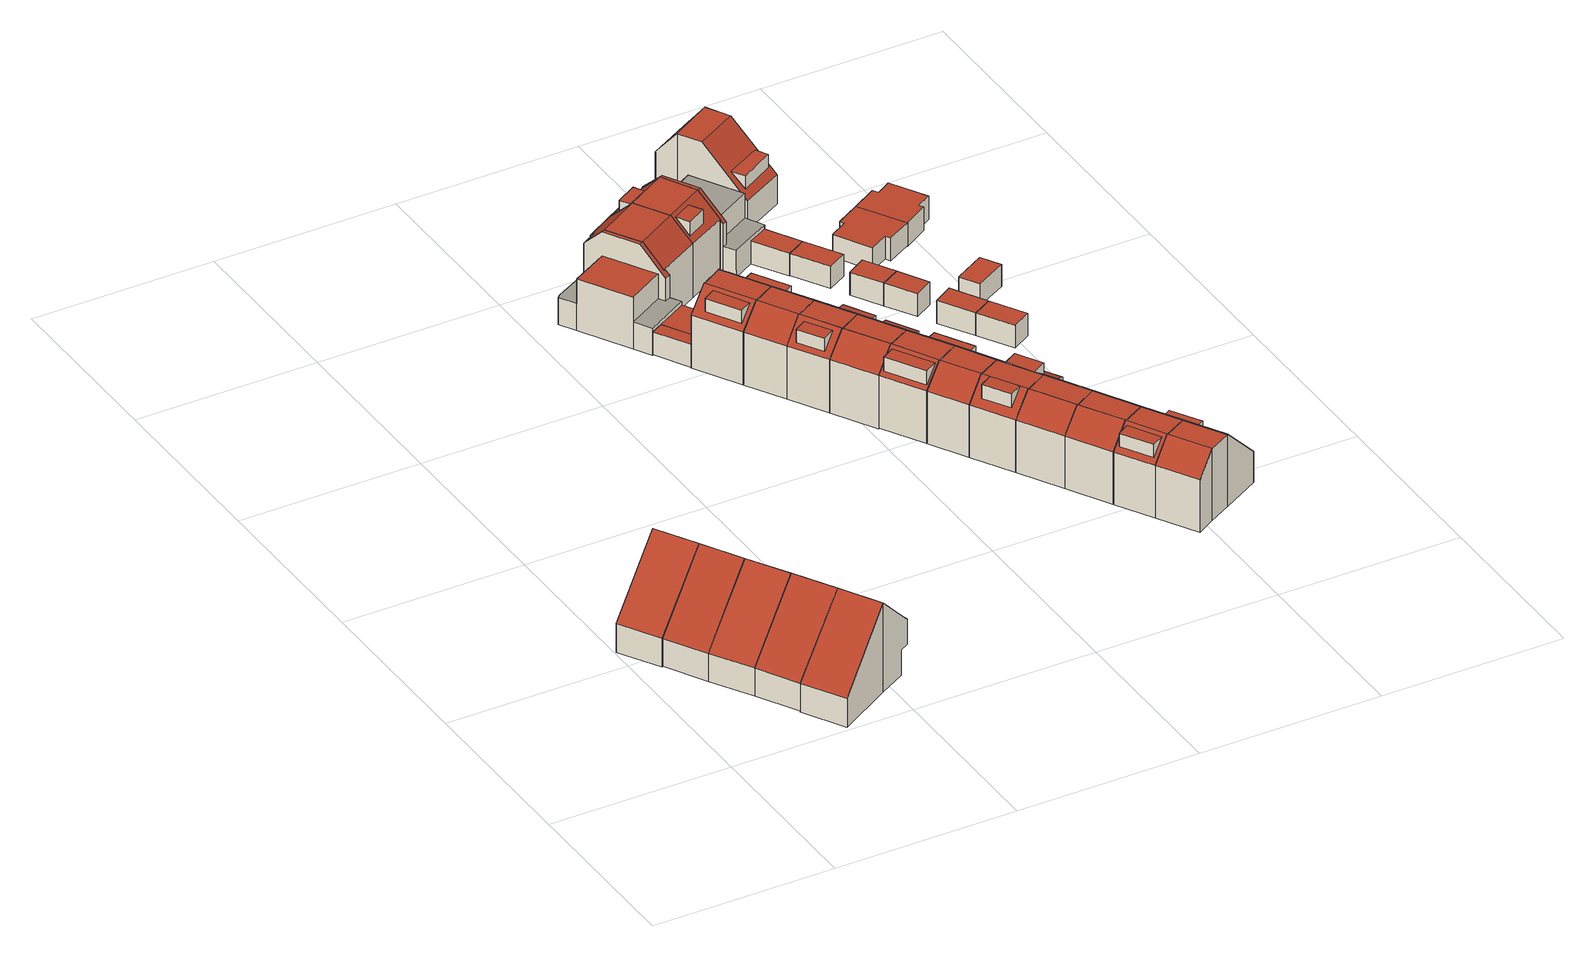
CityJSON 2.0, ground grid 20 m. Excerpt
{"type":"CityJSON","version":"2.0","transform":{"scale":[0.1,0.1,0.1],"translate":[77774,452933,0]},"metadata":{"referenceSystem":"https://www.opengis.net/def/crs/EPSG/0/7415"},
"CityObjects":{
"building1":{"type":"Building","attributes":{"Volume":409.52,"Dakoppervlakte":82.23,"Muuroppervlakte":210.4,"Vloeroppervlakte":54.62,"hoogte_Z_max_in_m_NAP":10.82,"GEB_DOEL":"woonfunctie","dateOfConstruction":"1980-01-01","measuredHeight":10.18},"geometry":[{"type":"Solid","lod":"2","boundaries":[[[[0,1,2,3,4,5,6,7]],[[8,9,10,11]],[[12,13,14,15]],[[16,17,18,15,14,19]],[[9,16,19,14,3,2,10]],[[12,15,18,7,6,5]],[[5,4,13,12]],[[14,13,4,3]],[[10,2,1,11]],[[1,0,8,11]],[[0,7,18,17,16,9,8]]]],"semantics":{"surfaces":[{"type":"GroundSurface"},{"type":"OuterCeilingSurface"},{"type":"RoofSurface"},{"type":"WallSurface"}],"values":[[0,1,2,2,3,3,3,3,3,3,3]]}}]},
"building2":{"type":"Building","attributes":{"Volume":403.46,"Dakoppervlakte":81.23,"Muuroppervlakte":209.22,"Vloeroppervlakte":53.91,"hoogte_Z_max_in_m_NAP":10.82,"GEB_DOEL":"woonfunctie","dateOfConstruction":"1980-01-01","measuredHeight":10.16},"geometry":[{"type":"Solid","lod":"2","boundaries":[[[[20,21,22,23,24,25,26,27]],[[9,28,29,10]],[[30,31,32,16,19,14]],[[13,33,30,14]],[[27,13,14,20]],[[27,26,33,13]],[[31,30,33,26,25,24]],[[23,28,9,16,32,31,24]],[[29,22,21,10]],[[28,23,22,29]],[[14,19,16,9,10,21,20]]]],"semantics":{"surfaces":[{"type":"GroundSurface"},{"type":"OuterCeilingSurface"},{"type":"RoofSurface"},{"type":"WallSurface"}],"values":[[0,1,2,2,3,3,3,3,3,3,3]]}}]},
"building3":{"type":"Building","attributes":{"Volume":407.87,"Dakoppervlakte":82.31,"Muuroppervlakte":209.31,"Vloeroppervlakte":54.69,"hoogte_Z_max_in_m_NAP":10.82,"GEB_DOEL":"woonfunctie","dateOfConstruction":"1980-01-01","measuredHeight":10.15},"geometry":[{"type":"Solid","lod":"2","boundaries":[[[[34,35,26,25,24,36,37,38]],[[39,40,41,42]],[[33,43,44,30]],[[44,45,46,47,31,30]],[[40,46,45,44,34,38,41]],[[33,30,31,24,25,26]],[[26,35,43,33]],[[43,35,34,44]],[[37,36,39,42]],[[41,38,37,42]],[[36,24,31,47,46,40,39]]]],"semantics":{"surfaces":[{"type":"GroundSurface"},{"type":"OuterCeilingSurface"},{"type":"RoofSurface"},{"type":"WallSurface"}],"values":[[0,1,2,2,3,3,3,3,3,3,3]]}}]},
"building4":{"type":"Building","attributes":{"Volume":406.39,"Dakoppervlakte":81.8,"Muuroppervlakte":209.58,"Vloeroppervlakte":54.32,"hoogte_Z_max_in_m_NAP":10.82,"GEB_DOEL":"woonfunctie","dateOfConstruction":"1980-01-01","measuredHeight":10.17},"geometry":[{"type":"Solid","lod":"2","boundaries":[[[[34,38,48,49,50,51,52,35]],[[40,53,54,41]],[[55,44,43,56]],[[55,57,58,46,45,44]],[[35,43,44,34]],[[35,52,56,43]],[[57,55,56,52,51,50]],[[40,46,58,57,50,49,53]],[[54,53,49,48]],[[54,48,38,41]],[[44,45,46,40,41,38,34]]]],"semantics":{"surfaces":[{"type":"GroundSurface"},{"type":"OuterCeilingSurface"},{"type":"RoofSurface"},{"type":"WallSurface"}],"values":[[0,1,2,2,3,3,3,3,3,3,3]]}}]},
"building5":{"type":"Building","attributes":{"Volume":410.59,"Dakoppervlakte":82.38,"Muuroppervlakte":210.76,"Vloeroppervlakte":54.72,"hoogte_Z_max_in_m_NAP":10.82,"GEB_DOEL":"woonfunctie","dateOfConstruction":"1980-01-01","measuredHeight":10.19},"geometry":[{"type":"Solid","lod":"2","boundaries":[[[[59,60,61,62,63,64,65,66]],[[67,68,69,70]],[[56,71,72,55]],[[72,73,74,75,57,55]],[[68,74,73,72,62,61,69]],[[56,55,57,66,65,64]],[[64,63,71,56]],[[62,72,71,63]],[[67,70,60,59]],[[69,61,60,70]],[[59,66,57,75,74,68,67]]]],"semantics":{"surfaces":[{"type":"GroundSurface"},{"type":"OuterCeilingSurface"},{"type":"RoofSurface"},{"type":"WallSurface"}],"values":[[0,1,2,2,3,3,3,3,3,3,3]]}}]},
"building6":{"type":"Building","attributes":{"Volume":16.63,"Dakoppervlakte":6.24,"Muuroppervlakte":30.37,"Vloeroppervlakte":6.24,"hoogte_Z_max_in_m_NAP":3.84,"GEB_DOEL":"overige gebruiksfunctie","dateOfConstruction":"1980-01-01","measuredHeight":2.66},"geometry":[{"type":"Solid","lod":"2","boundaries":[[[[76,77,78,79]],[[80,81,82,83]],[[80,83,78,77]],[[80,77,76,81]],[[79,82,81,76]],[[79,78,83,82]]]],"semantics":{"surfaces":[{"type":"GroundSurface"},{"type":"RoofSurface"},{"type":"WallSurface"}],"values":[[0,1,2,2,2,2]]}}]},
"building7":{"type":"Building","attributes":{"Volume":314.29,"Dakoppervlakte":50.65,"Muuroppervlakte":239.28,"Vloeroppervlakte":71.01,"hoogte_Z_max_in_m_NAP":9.7,"GEB_DOEL":"woonfunctie","dateOfConstruction":"1980-01-01","measuredHeight":8.6},"geometry":[{"type":"Solid","lod":"2","boundaries":[[[[84,85,86,87,88,89,90,91,92,93,94,95,96,97,98,99]],[[100,101,102,103,104,105]],[[106,107,108,109,110]],[[111,112,113,114]],[[115,116,81,80]],[[117,118,119,120,121,122]],[[122,121,123,124]],[[125,124,123,126]],[[111,110,85,84,101,112]],[[96,115,80,97]],[[115,96,95,116]],[[97,80,81,98]],[[95,94,104,103,116]],[[87,86,109,108]],[[110,109,86,85]],[[87,108,107,88]],[[123,90,89,126]],[[89,88,107,125,126]],[[118,104,94,93,119]],[[120,119,93,92]],[[123,121,120,92,91,90]],[[105,104,118,117]],[[103,102,99,98,81,116]],[[111,114,106,110]],[[113,112,101,100]],[[122,124,125,107,106,114,113,100,105,117]],[[102,101,84,99]]]],"semantics":{"surfaces":[{"type":"GroundSurface"},{"type":"OuterFloorSurface"},{"type":"RoofSurface"},{"type":"WallSurface"}],"values":[[0,1,1,2,2,2,2,2,3,3,3,3,3,3,3,3,3,3,3,3,3,3,3,3,3,3,3]]}}]},
"building8":{"type":"Building","attributes":{"Volume":382.25,"Dakoppervlakte":58.22,"Muuroppervlakte":211.81,"Vloeroppervlakte":47.82,"hoogte_Z_max_in_m_NAP":9.7,"GEB_DOEL":"woonfunctie","dateOfConstruction":"1980-01-01","measuredHeight":8.63},"geometry":[{"type":"Solid","lod":"2","boundaries":[[[[127,128,129,130,131,132,93,92,91,90,89]],[[120,119,133,134,121]],[[123,121,134,135]],[[136,137,126,123,135,138]],[[128,136,138,129]],[[128,127,137,136]],[[126,137,127,89]],[[91,92,120,121,123,126,89,90]],[[119,120,92,93]],[[93,132,133,119]],[[135,134,133,132,131,130]],[[130,129,138,135]]]],"semantics":{"surfaces":[{"type":"GroundSurface"},{"type":"RoofSurface"},{"type":"WallSurface"}],"values":[[0,1,1,1,2,2,2,2,2,2,2,2]]}}]},
"building9":{"type":"Building","attributes":{"Volume":415.11,"Dakoppervlakte":57.11,"Muuroppervlakte":196.13,"Vloeroppervlakte":58.88,"hoogte_Z_max_in_m_NAP":9.51,"GEB_DOEL":"woonfunctie","dateOfConstruction":"1980-01-01","measuredHeight":8.37},"children":["building9-1","building9-2"],"geometry":[{"type":"Solid","lod":"2","boundaries":[[[[139,140,141,142,143,144,145,146,96]],[[147,148,149,150,151],[152,153,154,155]],[[156,157,158,159]],[[160,161,162,163],[164,165,166,167]],[[151,96,146,156,147]],[[157,156,146,145]],[[141,159,158,142]],[[160,144,143,161]],[[140,139,150,149]],[[163,157,145,144,160]],[[162,158,157,163]],[[147,156,159,148]],[[158,162,161,143,142]],[[148,159,141,140,149]],[[96,151,150,139]],[[168,153,152,169]],[[152,155,169]],[[168,169,155,154]],[[154,153,168]],[[170,171,165,164]],[[164,167,170]],[[170,167,166,171]],[[166,165,171]]]],"semantics":{"surfaces":[{"type":"GroundSurface"},{"type":"RoofSurface"},{"type":"WallSurface"}],"values":[[0,1,1,1,2,2,2,2,2,2,2,2,2,2,2,1,2,2,2,1,2,2,2]]}}]},
"building9-1":{"type":"BuildingInstallation","attributes":{"relationToConstruction":"outside"},"parents":["building9"],"geometry":[{"type":"MultiSurface","lod":"2","boundaries":[[[168,153,152,169]],[[152,155,169]],[[168,169,155,154]],[[154,153,168]]],"semantics":{"surfaces":[{"type":"RoofSurface"},{"type":"WallSurface"}],"values":[0,1,1,1]}}]},
"building9-2":{"type":"BuildingInstallation","attributes":{"relationToConstruction":"outside"},"parents":["building9"],"geometry":[{"type":"MultiSurface","lod":"2","boundaries":[[[170,171,165,164]],[[164,167,170]],[[170,167,166,171]],[[166,165,171]]],"semantics":{"surfaces":[{"type":"RoofSurface"},{"type":"WallSurface"}],"values":[0,1,1,1]}}]},
"building10":{"type":"Building","attributes":{"Volume":333.53,"Dakoppervlakte":62.5,"Muuroppervlakte":186.82,"Vloeroppervlakte":48.43,"hoogte_Z_max_in_m_NAP":9.51,"GEB_DOEL":"woonfunctie","dateOfConstruction":"1980-01-01","measuredHeight":8.39},"geometry":[{"type":"Solid","lod":"2","boundaries":[[[[172,173,174,143,142,141,140,175]],[[176,149,148,177]],[[178,179,159,158]],[[161,180,181,162]],[[176,177,179,172,175]],[[148,149,140,141,159]],[[141,142,158,159]],[[173,172,179,178]],[[142,143,161,162,158]],[[161,143,174,180]],[[180,174,173,178,181]],[[181,178,158,162]],[[148,159,179,177]],[[176,175,140,149]]]],"semantics":{"surfaces":[{"type":"GroundSurface"},{"type":"RoofSurface"},{"type":"WallSurface"}],"values":[[0,1,1,1,2,2,2,2,2,2,2,2,2,2]]}}]},
"building11":{"type":"Building","attributes":{"Volume":343.65,"Dakoppervlakte":48.15,"Muuroppervlakte":187.09,"Vloeroppervlakte":48.78,"hoogte_Z_max_in_m_NAP":9.51,"GEB_DOEL":"woonfunctie","dateOfConstruction":"1980-01-01","measuredHeight":8.39},"children":["building11-1","building11-2"],"geometry":[{"type":"Solid","lod":"2","boundaries":[[[[182,183,184,174,173,172,175,185]],[[186,187,176,177],[188,189,190,191]],[[192,179,178,193]],[[194,181,180,195],[196,197,198,199]],[[192,193,183,182]],[[179,172,173,178]],[[181,178,173,174,180]],[[180,174,184,195]],[[177,176,175,172,179]],[[194,193,178,181]],[[177,179,192,186]],[[184,183,193,194,195]],[[187,185,175,176]],[[186,192,182,185,187]],[[200,191,190,201]],[[201,190,189]],[[200,201,189,188]],[[200,188,191]],[[202,203,196,199]],[[202,198,197,203]],[[197,196,203]],[[202,199,198]]]],"semantics":{"surfaces":[{"type":"GroundSurface"},{"type":"RoofSurface"},{"type":"WallSurface"}],"values":[[0,1,1,1,2,2,2,2,2,2,2,2,2,2,1,2,2,2,1,2,2,2]]}}]},
"building11-1":{"type":"BuildingInstallation","attributes":{"relationToConstruction":"outside"},"parents":["building11"],"geometry":[{"type":"MultiSurface","lod":"2","boundaries":[[[200,191,190,201]],[[201,190,189]],[[200,201,189,188]],[[200,188,191]]],"semantics":{"surfaces":[{"type":"RoofSurface"},{"type":"WallSurface"}],"values":[0,1,1,1]}}]},
"building11-2":{"type":"BuildingInstallation","attributes":{"relationToConstruction":"outside"},"parents":["building11"],"geometry":[{"type":"MultiSurface","lod":"2","boundaries":[[[202,203,196,199]],[[202,198,197,203]],[[197,196,203]],[[202,199,198]]],"semantics":{"surfaces":[{"type":"RoofSurface"},{"type":"WallSurface"}],"values":[0,1,1,1]}}]},
"building12":{"type":"Building","attributes":{"Volume":379.23,"Dakoppervlakte":63.48,"Muuroppervlakte":192.64,"Vloeroppervlakte":54.57,"hoogte_Z_max_in_m_NAP":9.51,"GEB_DOEL":"woonfunctie","dateOfConstruction":"1980-01-01","measuredHeight":8.39},"children":["building12-1"],"geometry":[{"type":"Solid","lod":"2","boundaries":[[[[204,205,184,183,182,185,206,207]],[[208,187,186,209],[210,211,212,213]],[[192,193,214,215]],[[216,217,194,195]],[[186,187,185,182,192]],[[183,193,192,182]],[[207,215,214,204]],[[195,194,193,183,184]],[[195,184,205,216]],[[216,205,204,214,217]],[[193,194,217,214]],[[186,192,215,209]],[[207,206,208,209,215]],[[185,187,208,206]],[[213,218,219,210]],[[218,213,212]],[[212,211,219,218]],[[219,211,210]]]],"semantics":{"surfaces":[{"type":"GroundSurface"},{"type":"RoofSurface"},{"type":"WallSurface"}],"values":[[0,1,1,1,2,2,2,2,2,2,2,2,2,2,1,2,2,2]]}}]},
"building12-1":{"type":"BuildingInstallation","attributes":{"relationToConstruction":"outside"},"parents":["building12"],"geometry":[{"type":"MultiSurface","lod":"2","boundaries":[[[213,218,219,210]],[[218,213,212]],[[212,211,219,218]],[[219,211,210]]],"semantics":{"surfaces":[{"type":"RoofSurface"},{"type":"WallSurface"}],"values":[0,1,1,1]}}]},
"building13":{"type":"Building","attributes":{"Volume":372.92,"Dakoppervlakte":46.39,"Muuroppervlakte":208.1,"Vloeroppervlakte":46.39,"hoogte_Z_max_in_m_NAP":9.7,"GEB_DOEL":"woonfunctie","dateOfConstruction":"1980-01-01","measuredHeight":8.57},"children":["building13-1","building13-2"],"geometry":[{"type":"Solid","lod":"2","boundaries":[[[[129,220,221,222,223,224,225,132,131,130]],[[226,227,134,133],[228,229,230,231]],[[232,135,134,227]],[[233,234,138,135,232,235],[236,237,238,239]],[[221,220,234,233]],[[220,129,138,234]],[[135,138,129,130,131,132,133,134]],[[233,235,222,221]],[[232,227,226,225,224,223]],[[132,225,226,133]],[[223,222,235,232]],[[229,228,240,241]],[[230,241,240,231]],[[241,230,229]],[[228,231,240]],[[236,242,243,237]],[[236,239,242]],[[239,238,243,242]],[[243,238,237]]]],"semantics":{"surfaces":[{"type":"GroundSurface"},{"type":"RoofSurface"},{"type":"WallSurface"}],"values":[[0,1,1,1,2,2,2,2,2,2,2,1,2,2,2,1,2,2,2]]}}]},
"building13-1":{"type":"BuildingInstallation","attributes":{"relationToConstruction":"outside"},"parents":["building13"],"geometry":[{"type":"MultiSurface","lod":"2","boundaries":[[[229,228,240,241]],[[230,241,240,231]],[[241,230,229]],[[228,231,240]]],"semantics":{"surfaces":[{"type":"RoofSurface"},{"type":"WallSurface"}],"values":[0,1,1,1]}}]},
"building13-2":{"type":"BuildingInstallation","attributes":{"relationToConstruction":"outside"},"parents":["building13"],"geometry":[{"type":"MultiSurface","lod":"2","boundaries":[[[236,242,243,237]],[[236,239,242]],[[239,238,243,242]],[[243,238,237]]],"semantics":{"surfaces":[{"type":"RoofSurface"},{"type":"WallSurface"}],"values":[0,1,1,1]}}]},
"building14":{"type":"Building","attributes":{"Volume":389.18,"Dakoppervlakte":49.05,"Muuroppervlakte":191.88,"Vloeroppervlakte":54.9,"hoogte_Z_max_in_m_NAP":9.51,"GEB_DOEL":"woonfunctie","dateOfConstruction":"1980-01-01","measuredHeight":8.35},"children":["building14-1","building14-2"],"geometry":[{"type":"Solid","lod":"2","boundaries":[[[[244,245,246,247,248,249,250,251,252]],[[209,253,254,255,208],[256,257,258,259]],[[215,214,260,261]],[[262,217,216,263],[264,265,266,267]],[[214,215,244,252]],[[249,248,261,260]],[[214,252,251,216,217]],[[251,250,263,216]],[[245,208,255,254,247,246]],[[217,262,260,214]],[[209,215,261,253]],[[260,262,263,250,249]],[[254,253,261,248,247]],[[209,208,245,244,215]],[[258,268,269,259]],[[268,258,257]],[[257,256,269,268]],[[269,256,259]],[[267,270,271,264]],[[270,266,265,271]],[[265,264,271]],[[270,267,266]]]],"semantics":{"surfaces":[{"type":"GroundSurface"},{"type":"RoofSurface"},{"type":"WallSurface"}],"values":[[0,1,1,1,2,2,2,2,2,2,2,2,2,2,1,2,2,2,1,2,2,2]]}}]},
"building14-1":{"type":"BuildingInstallation","attributes":{"relationToConstruction":"outside"},"parents":["building14"],"geometry":[{"type":"MultiSurface","lod":"2","boundaries":[[[258,268,269,259]],[[268,258,257]],[[257,256,269,268]],[[269,256,259]]],"semantics":{"surfaces":[{"type":"RoofSurface"},{"type":"WallSurface"}],"values":[0,1,1,1]}}]},
"building14-2":{"type":"BuildingInstallation","attributes":{"relationToConstruction":"outside"},"parents":["building14"],"geometry":[{"type":"MultiSurface","lod":"2","boundaries":[[[267,270,271,264]],[[270,266,265,271]],[[265,264,271]],[[270,267,266]]],"semantics":{"surfaces":[{"type":"RoofSurface"},{"type":"WallSurface"}],"values":[0,1,1,1]}}]},
"building15":{"type":"Building","attributes":{"Volume":324.35,"Dakoppervlakte":61.21,"Muuroppervlakte":184.04,"Vloeroppervlakte":47.44,"hoogte_Z_max_in_m_NAP":9.51,"GEB_DOEL":"woonfunctie","dateOfConstruction":"1980-01-01","measuredHeight":8.33},"geometry":[{"type":"Solid","lod":"2","boundaries":[[[[248,247,272,273,274,275,250,249]],[[254,253,276,277]],[[278,279,261,260]],[[263,280,281,262]],[[277,272,247,254]],[[273,272,277,276,279]],[[248,249,260,261]],[[279,278,274,273]],[[263,262,260,249,250]],[[263,250,275,280]],[[278,281,280,275,274]],[[278,260,262,281]],[[253,261,279,276]],[[253,254,247,248,261]]]],"semantics":{"surfaces":[{"type":"GroundSurface"},{"type":"RoofSurface"},{"type":"WallSurface"}],"values":[[0,1,1,1,2,2,2,2,2,2,2,2,2,2]]}}]},
"building16":{"type":"Building","attributes":{"Volume":372.92,"Dakoppervlakte":53.06,"Muuroppervlakte":204.91,"Vloeroppervlakte":52.52,"hoogte_Z_max_in_m_NAP":9.51,"GEB_DOEL":"woonfunctie","dateOfConstruction":"1980-01-01","measuredHeight":8.32},"children":["building16-1"],"geometry":[{"type":"Solid","lod":"2","boundaries":[[[[282,283,284,275,274,273,272,285]],[[286,287,288,289,277,276,290,291],[292,293,294,295]],[[296,297,298,279,278,299]],[[300,301,302,303,304,305,281,280]],[[305,306,307,302]],[[308,290,287,309]],[[289,285,272,277]],[[282,296,299,283]],[[273,274,278,279]],[[281,278,274,275,280]],[[284,283,299,301,300]],[[305,302,301,299,278,281]],[[276,279,298,297,296,288,287,290]],[[280,275,284,300]],[[276,277,272,273,279]],[[282,285,289,288,296]],[[306,304,303,307]],[[307,303,302]],[[305,304,306]],[[309,287,286]],[[308,309,286,291]],[[308,291,290]],[[292,295,310,311]],[[310,295,294]],[[311,310,294,293]],[[293,292,311]]]],"semantics":{"surfaces":[{"type":"GroundSurface"},{"type":"RoofSurface"},{"type":"WallSurface"}],"values":[[0,1,1,1,1,1,2,2,2,2,2,2,2,2,2,2,2,2,2,2,2,2,1,2,2,2]]}}]},
"building16-1":{"type":"BuildingInstallation","attributes":{"relationToConstruction":"outside"},"parents":["building16"],"geometry":[{"type":"MultiSurface","lod":"2","boundaries":[[[292,295,310,311]],[[310,295,294]],[[311,310,294,293]],[[293,292,311]]],"semantics":{"surfaces":[{"type":"RoofSurface"},{"type":"WallSurface"}],"values":[0,1,1,1]}}]},
"building17":{"type":"Building","attributes":{"Volume":376.91,"Dakoppervlakte":70.92,"Muuroppervlakte":191.61,"Vloeroppervlakte":54.98,"hoogte_Z_max_in_m_NAP":9.51,"GEB_DOEL":"woonfunctie","dateOfConstruction":"1980-01-01","measuredHeight":8.34},"geometry":[{"type":"Solid","lod":"2","boundaries":[[[[284,283,282,285,312,313,314,315]],[[289,288,316,317]],[[296,299,318,319]],[[320,321,301,300]],[[317,316,319,313,312]],[[288,289,285,282,296]],[[283,299,296,282]],[[313,319,318,314]],[[284,315,320,300]],[[318,321,320,315,314]],[[283,284,300,301,299]],[[321,318,299,301]],[[288,296,319,316]],[[312,285,289,317]]]],"semantics":{"surfaces":[{"type":"GroundSurface"},{"type":"RoofSurface"},{"type":"WallSurface"}],"values":[[0,1,1,1,2,2,2,2,2,2,2,2,2,2]]}}]},
"building18":{"type":"Building","attributes":{"Volume":369.41,"Dakoppervlakte":69.85,"Muuroppervlakte":189.68,"Vloeroppervlakte":54.16,"hoogte_Z_max_in_m_NAP":9.51,"GEB_DOEL":"woonfunctie","dateOfConstruction":"1980-01-01","measuredHeight":8.3},"geometry":[{"type":"Solid","lod":"2","boundaries":[[[[322,323,324,325,315,314,313,312]],[[326,317,316,327]],[[318,328,329,319]],[[330,321,320,331]],[[326,322,312,317]],[[326,327,329,323,322]],[[318,319,313,314]],[[329,328,324,323]],[[321,318,314,315,320]],[[320,315,325,331]],[[328,330,331,325,324]],[[330,328,318,321]],[[316,319,329,327]],[[316,317,312,313,319]]]],"semantics":{"surfaces":[{"type":"GroundSurface"},{"type":"RoofSurface"},{"type":"WallSurface"}],"values":[[0,1,1,1,2,2,2,2,2,2,2,2,2,2]]}}]},
"building19":{"type":"Building","attributes":{"Volume":331.5,"Dakoppervlakte":44.82,"Muuroppervlakte":182.77,"Vloeroppervlakte":47.41,"hoogte_Z_max_in_m_NAP":9.51,"GEB_DOEL":"woonfunctie","dateOfConstruction":"1980-01-01","measuredHeight":8.28},"children":["building19-1","building19-2"],"geometry":[{"type":"Solid","lod":"2","boundaries":[[[[332,333,334,335,325,324,323,322]],[[336,337,326,327],[338,339,340,341]],[[329,328,342,343]],[[344,330,331,345],[346,347,348,349]],[[323,324,328,329]],[[343,342,334,333]],[[325,335,345,331]],[[345,335,334,342,344]],[[332,322,326,337]],[[342,328,330,344]],[[327,329,343,336]],[[324,325,331,330,328]],[[333,332,337,336,343]],[[327,326,322,323,329]],[[350,338,341,351]],[[351,341,340]],[[340,339,350,351]],[[339,338,350]],[[349,352,353,346]],[[352,348,347,353]],[[347,346,353]],[[352,349,348]]]],"semantics":{"surfaces":[{"type":"GroundSurface"},{"type":"RoofSurface"},{"type":"WallSurface"}],"values":[[0,1,1,1,2,2,2,2,2,2,2,2,2,2,1,2,2,2,1,2,2,2]]}}]},
"building19-1":{"type":"BuildingInstallation","attributes":{"relationToConstruction":"outside"},"parents":["building19"],"geometry":[{"type":"MultiSurface","lod":"2","boundaries":[[[350,338,341,351]],[[351,341,340]],[[340,339,350,351]],[[339,338,350]]],"semantics":{"surfaces":[{"type":"RoofSurface"},{"type":"WallSurface"}],"values":[0,1,1,1]}}]},
"building19-2":{"type":"BuildingInstallation","attributes":{"relationToConstruction":"outside"},"parents":["building19"],"geometry":[{"type":"MultiSurface","lod":"2","boundaries":[[[349,352,353,346]],[[352,348,347,353]],[[347,346,353]],[[352,349,348]]],"semantics":{"surfaces":[{"type":"RoofSurface"},{"type":"WallSurface"}],"values":[0,1,1,1]}}]},
"building20":{"type":"Building","attributes":{"Volume":299.83,"Dakoppervlakte":15.1,"Muuroppervlakte":236.84,"Vloeroppervlakte":65.93,"hoogte_Z_max_in_m_NAP":9.7,"GEB_DOEL":"woonfunctie","dateOfConstruction":"1980-01-01","measuredHeight":8.59},"geometry":[{"type":"Solid","lod":"2","boundaries":[[[[222,354,355,356,357,358,359,360,361,362,363,364,225,224,223]],[[365,366,367,368]],[[369,370,371,372,373,374]],[[375,376,377,378,379]],[[380,381,382,227,226]],[[383,384,235,232]],[[227,382,383,232]],[[385,386,387,388]],[[357,378,365,368,369,358]],[[372,364,363,373]],[[374,388,359,358,369]],[[376,375,355,354]],[[355,375,379,356]],[[226,227,232,223,224,225]],[[225,364,372,380,226]],[[354,222,235,384,376]],[[223,232,235,222]],[[381,380,372,371]],[[386,361,360,387]],[[360,359,388,387]],[[386,385,362,361]],[[374,373,363,362,385,388]],[[366,365,378,377]],[[368,367,370,369]],[[376,384,383,382,381,371,370,367,366,377]],[[378,357,356,379]]]],"semantics":{"surfaces":[{"type":"GroundSurface"},{"type":"OuterFloorSurface"},{"type":"RoofSurface"},{"type":"WallSurface"}],"values":[[0,1,1,1,2,2,2,2,3,3,3,3,3,3,3,3,3,3,3,3,3,3,3,3,3,3]]}}]},
"building21":{"type":"Building","attributes":{"Volume":342.45,"Dakoppervlakte":64.82,"Muuroppervlakte":185.57,"Vloeroppervlakte":50.27,"hoogte_Z_max_in_m_NAP":9.51,"GEB_DOEL":"woonfunctie","dateOfConstruction":"1980-01-01","measuredHeight":8.28},"geometry":[{"type":"Solid","lod":"2","boundaries":[[[[389,390,391,335,334,333,332,392]],[[337,336,393,394]],[[395,343,342,396]],[[345,397,398,344]],[[392,332,337,394]],[[389,392,394,393,395]],[[396,390,389,395]],[[334,342,343,333]],[[344,342,334,335,345]],[[345,335,391,397]],[[396,398,397,391,390]],[[344,398,396,342]],[[336,343,395,393]],[[333,343,336,337,332]]]],"semantics":{"surfaces":[{"type":"GroundSurface"},{"type":"RoofSurface"},{"type":"WallSurface"}],"values":[[0,1,1,1,2,2,2,2,2,2,2,2,2,2]]}}]},
"building22":{"type":"Building","attributes":{"Volume":27.68,"Dakoppervlakte":11.02,"Muuroppervlakte":34.94,"Vloeroppervlakte":11.02,"hoogte_Z_max_in_m_NAP":3.7,"GEB_DOEL":"onbekend","dateOfConstruction":"1980-01-01","measuredHeight":2.51},"geometry":[{"type":"Solid","lod":"2","boundaries":[[[[399,400,401,402]],[[403,404,387,386]],[[402,386,387,399]],[[402,401,403,386]],[[400,404,403,401]],[[400,399,387,404]]]],"semantics":{"surfaces":[{"type":"GroundSurface"},{"type":"RoofSurface"},{"type":"WallSurface"}],"values":[[0,1,2,2,2,2]]}}]},
"building23":{"type":"Building","attributes":{"Volume":23.54,"Dakoppervlakte":9.32,"Muuroppervlakte":31.53,"Vloeroppervlakte":9.32,"hoogte_Z_max_in_m_NAP":3.75,"GEB_DOEL":"onbekend","dateOfConstruction":"1980-01-01","measuredHeight":2.53},"geometry":[{"type":"Solid","lod":"2","boundaries":[[[[405,406,407,408]],[[409,410,411,412]],[[405,408,409,412]],[[408,407,410,409]],[[406,411,410,407]],[[406,405,412,411]]]],"semantics":{"surfaces":[{"type":"GroundSurface"},{"type":"RoofSurface"},{"type":"WallSurface"}],"values":[[0,1,2,2,2,2]]}}]},
"building24":{"type":"Building","attributes":{"Volume":22.65,"Dakoppervlakte":8.99,"Muuroppervlakte":30.87,"Vloeroppervlakte":8.99,"hoogte_Z_max_in_m_NAP":3.75,"GEB_DOEL":"onbekend","dateOfConstruction":"1980-01-01","measuredHeight":2.52},"geometry":[{"type":"Solid","lod":"2","boundaries":[[[[405,408,413,414]],[[412,415,416,409]],[[412,405,414,415]],[[414,413,416,415]],[[408,409,416,413]],[[405,412,409,408]]]],"semantics":{"surfaces":[{"type":"GroundSurface"},{"type":"RoofSurface"},{"type":"WallSurface"}],"values":[[0,1,2,2,2,2]]}}]},
"building25":{"type":"Building","attributes":{"Volume":380.46,"Dakoppervlakte":64.04,"Muuroppervlakte":188.43,"Vloeroppervlakte":54.78,"hoogte_Z_max_in_m_NAP":9.49,"GEB_DOEL":"woonfunctie","dateOfConstruction":"1980-01-01","measuredHeight":8.43},"children":["building25-1"],"geometry":[{"type":"Solid","lod":"2","boundaries":[[[[417,418,419,420,421,422,423,424]],[[425,426,427,428],[429,430,431,432]],[[433,425,428,434]],[[435,433,434,436]],[[421,420,427,426]],[[419,418,417,436,434,428,427,420]],[[436,417,424,435]],[[424,423,433,435]],[[433,423,422,421,426,425]],[[432,437,438,429]],[[431,430,438,437]],[[430,429,438]],[[437,432,431]]]],"semantics":{"surfaces":[{"type":"GroundSurface"},{"type":"RoofSurface"},{"type":"WallSurface"}],"values":[[0,1,1,1,2,2,2,2,2,1,2,2,2]]}}]},
"building25-1":{"type":"BuildingInstallation","attributes":{"relationToConstruction":"outside"},"parents":["building25"],"geometry":[{"type":"MultiSurface","lod":"2","boundaries":[[[432,437,438,429]],[[431,430,438,437]],[[430,429,438]],[[437,432,431]]],"semantics":{"surfaces":[{"type":"RoofSurface"},{"type":"WallSurface"}],"values":[0,1,1,1]}}]},
"building26":{"type":"Building","attributes":{"Volume":26.32,"Dakoppervlakte":10.4,"Muuroppervlakte":34.02,"Vloeroppervlakte":10.4,"hoogte_Z_max_in_m_NAP":3.75,"GEB_DOEL":"onbekend","dateOfConstruction":"1980-01-01","measuredHeight":2.53},"geometry":[{"type":"Solid","lod":"2","boundaries":[[[[439,440,441,442]],[[443,444,445,446]],[[439,442,444,443]],[[442,441,445,444]],[[440,446,445,441]],[[440,439,443,446]]]],"semantics":{"surfaces":[{"type":"GroundSurface"},{"type":"RoofSurface"},{"type":"WallSurface"}],"values":[[0,1,2,2,2,2]]}}]},
"building27":{"type":"Building","attributes":{"Volume":26.29,"Dakoppervlakte":10.44,"Muuroppervlakte":34.02,"Vloeroppervlakte":10.44,"hoogte_Z_max_in_m_NAP":3.75,"GEB_DOEL":"onbekend","dateOfConstruction":"1980-01-01","measuredHeight":2.52},"geometry":[{"type":"Solid","lod":"2","boundaries":[[[[439,442,447,448]],[[449,450,444,443]],[[439,448,449,443]],[[448,447,450,449]],[[442,444,450,447]],[[439,443,444,442]]]],"semantics":{"surfaces":[{"type":"GroundSurface"},{"type":"RoofSurface"},{"type":"WallSurface"}],"values":[[0,1,2,2,2,2]]}}]},
"building28":{"type":"Building","attributes":{"Volume":72.05,"Dakoppervlakte":27.77,"Muuroppervlakte":57.06,"Vloeroppervlakte":27.77,"hoogte_Z_max_in_m_NAP":3.76,"GEB_DOEL":"onbekend","dateOfConstruction":"1980-01-01","measuredHeight":2.59},"geometry":[{"type":"Solid","lod":"2","boundaries":[[[[451,452,453,454,455,456,457,458]],[[459,460,461,462,463,464,465,466]],[[455,454,465,464]],[[454,453,466,465]],[[453,452,459,466]],[[451,460,459,452]],[[451,458,461,460]],[[458,457,462,461]],[[457,456,463,462]],[[455,464,463,456]]]],"semantics":{"surfaces":[{"type":"GroundSurface"},{"type":"RoofSurface"},{"type":"WallSurface"}],"values":[[0,1,2,2,2,2,2,2,2,2]]}}]},
"building29":{"type":"Building","attributes":{"Volume":23.13,"Dakoppervlakte":9.5,"Muuroppervlakte":30.93,"Vloeroppervlakte":9.5,"hoogte_Z_max_in_m_NAP":3.56,"GEB_DOEL":"onbekend","dateOfConstruction":"1994-01-01","measuredHeight":2.44},"geometry":[{"type":"Solid","lod":"2","boundaries":[[[[467,468,469,470]],[[471,472,473,474]],[[469,468,474,473]],[[468,467,471,474]],[[470,472,471,467]],[[470,469,473,472]]]],"semantics":{"surfaces":[{"type":"GroundSurface"},{"type":"RoofSurface"},{"type":"WallSurface"}],"values":[[0,1,2,2,2,2]]}}]},
"building30":{"type":"Building","attributes":{"Volume":68.38,"Dakoppervlakte":26.05,"Muuroppervlakte":56.25,"Vloeroppervlakte":26.05,"hoogte_Z_max_in_m_NAP":3.76,"GEB_DOEL":"onbekend","dateOfConstruction":"1980-01-01","measuredHeight":2.63},"geometry":[{"type":"Solid","lod":"2","boundaries":[[[[475,476,477,478,479,480,481,482]],[[483,484,485,486,487,488,459,466]],[[477,459,488,478]],[[459,477,476,466]],[[476,475,483,466]],[[482,484,483,475]],[[482,481,485,484]],[[480,486,485,481]],[[479,487,486,480]],[[488,487,479,478]]]],"semantics":{"surfaces":[{"type":"GroundSurface"},{"type":"RoofSurface"},{"type":"WallSurface"}],"values":[[0,1,2,2,2,2,2,2,2,2]]}}]}
},
"vertices":[
[110,268,6],[100,262,6],[117,234,6],[88,217,6],[28,182,6],[2,226,6],[62,261,6],[101,284,6],[110,268,35],[126,239,35],[117,234,35],[100,262,35],[2,226,39],[28,182,39],[88,217,108],[62,261,108],[126,239,64],[110,268,64],[101,284,64],[117,234,75],
[88,217,7],[117,234,7],[133,205,7],[143,211,7],[152,195,7],[113,173,7],[53,138,7],[28,182,7],[143,211,35],[133,205,35],[113,173,108],[152,195,64],[143,211,64],[53,138,39],
[139,129,7],[79,94,7],[161,180,7],[151,174,7],[168,146,7],[161,180,35],[177,151,35],[168,146,35],[151,174,35],[79,94,39],[139,129,108],[168,146,75],[177,151,64],[161,180,64],
[184,117,7],[194,123,7],[203,107,7],[165,85,7],[104,50,7],[194,123,35],[184,117,35],[165,85,108],[104,50,39],[203,107,64],[194,123,64],
[212,91,6],[203,86,6],[219,57,6],[190,41,6],[130,5,6],[104,50,6],[165,85,6],[203,107,6],[212,91,35],[229,63,35],[219,57,35],[203,86,35],[130,5,39],[190,41,108],[219,57,75],[229,63,64],[212,91,64],
[294,653,12],[315,617,12],[302,609,12],[281,646,12],[315,617,38],[294,653,38],[281,646,38],[302,609,38],
[270,665,11],[239,719,11],[229,737,11],[232,740,11],[270,760,11],[273,762,11],[284,744,11],[305,708,11],[317,687,11],[318,688,11],[321,684,11],[328,673,11],[349,636,11],[315,617,11],[294,653,11],[281,646,11],[311,688,42],[270,665,42],[281,646,42],[328,673,42],[321,684,42],[315,681,42],[280,742,42],[270,760,42],[232,740,42],[229,737,42],[239,719,42],[239,719,70],[270,665,70],[311,688,70],[280,742,70],[349,636,38],[328,673,38],[315,681,68],[321,684,68],[318,688,73],[317,687,73],[305,708,97],[301,706,97],[284,744,97],[280,742,97],[270,760,77],[273,762,77],
[287,770,11],[285,774,11],[317,793,11],[330,771,11],[351,735,11],[363,713,11],[363,713,73],[351,735,97],[330,771,97],[285,774,73],[287,770,77],[317,793,73],
[391,660,11],[420,610,11],[376,585,11],[352,571,11],[331,559,11],[302,609,11],[323,621,11],[347,635,11],[347,635,95],[376,585,95],[420,610,46],[391,660,46],[349,636,93],[400,605,66],[377,643,66],[392,651,49],[414,613,49],[347,635,94],[323,621,94],[352,571,94],[376,585,94],[302,609,72],[331,559,72],[352,571,95],[323,621,95],[326,609,92],[346,573,92],[333,566,77],[313,601,77],[392,651,66],[414,613,66],[313,601,92],[333,566,92],
[400,544,11],[375,530,11],[355,518,11],[443,569,11],[443,569,46],[400,544,95],[375,530,94],[400,544,94],[355,518,72],[375,530,95],
[424,503,11],[399,488,11],[379,477,11],[467,528,11],[424,503,95],[467,528,46],[442,562,51],[460,530,51],[447,522,66],[428,555,66],[424,503,94],[399,488,94],[399,488,95],[379,477,72],[392,494,91],[379,486,76],[363,513,76],[376,521,91],[442,562,65],[460,530,65],[363,513,91],[379,486,91],
[426,442,11],[406,430,11],[494,481,11],[451,456,11],[494,481,46],[451,456,95],[453,514,65],[465,520,51],[483,488,51],[472,482,65],[426,442,94],[451,456,94],[406,430,72],[426,442,95],[483,488,64],[465,520,64],
[349,811,11],[351,807,11],[365,815,11],[375,797,11],[395,760,11],[407,738,11],[407,738,72],[395,760,97],[356,734,94],[377,746,94],[385,732,78],[364,720,78],[375,797,97],[351,807,77],[349,811,73],[365,815,77],[353,789,93],[330,776,93],[324,787,80],[347,800,80],[364,720,94],[385,732,94],[347,800,93],[324,787,93],
[451,456,12],[494,481,12],[518,439,12],[521,435,12],[478,410,12],[453,395,12],[433,384,12],[406,430,12],[426,442,12],[478,410,95],[521,435,46],[518,439,46],[493,476,49],[516,436,49],[502,428,66],[479,468,66],[453,395,94],[478,410,94],[453,395,95],[433,384,72],[449,396,92],[435,388,76],[411,429,76],[425,437,92],[516,436,66],[493,476,66],[411,429,92],[435,388,92],
[544,394,12],[501,369,12],[476,355,12],[456,343,12],[501,369,95],[544,394,46],[476,355,94],[501,369,94],[456,343,72],[476,355,95],
[527,325,12],[502,310,12],[482,299,12],[570,349,12],[537,341,78],[522,332,95],[527,325,95],[570,349,46],[506,360,95],[521,369,78],[529,374,69],[547,385,48],[565,354,48],[547,343,69],[527,325,94],[522,332,94],[506,360,94],[502,310,94],[482,299,72],[502,310,95],[498,318,95],[484,310,79],[467,338,79],[481,346,95],[467,338,95],[484,310,95],[521,369,95],[537,341,95],[565,354,62],[547,385,62],
[597,302,12],[554,278,12],[529,263,12],[509,252,12],[554,278,95],[597,302,47],[529,263,94],[554,278,94],[509,252,72],[529,263,95],
[623,256,12],[581,231,12],[556,217,12],[536,205,12],[623,256,47],[581,231,95],[556,217,94],[581,231,94],[556,217,95],[536,205,72],
[647,215,12],[604,191,12],[579,177,12],[559,165,12],[604,191,95],[647,215,47],[609,241,66],[622,249,51],[641,217,51],[628,209,66],[579,177,94],[604,191,94],[579,177,95],[559,165,72],[574,179,92],[561,171,77],[542,204,77],[555,212,92],[622,249,66],[641,217,66],[542,204,92],[561,171,92],
[367,817,11],[406,839,11],[409,841,11],[420,822,11],[451,768,11],[462,748,11],[483,712,11],[462,700,11],[440,737,11],[416,723,11],[409,735,11],[420,822,70],[378,799,70],[409,744,70],[451,768,70],[451,768,42],[409,744,42],[413,737,42],[409,735,42],[416,723,42],[462,748,42],[406,839,42],[367,817,42],[378,799,42],[420,822,42],[409,841,42],[409,735,68],[413,737,68],[399,762,97],[378,799,97],[367,817,77],[440,737,37],[462,700,37],[483,712,37],[462,748,37],
[629,148,12],[604,134,12],[584,122,12],[671,172,12],[629,148,95],[671,172,47],[629,148,94],[604,134,94],[584,122,72],[604,134,95],
[483,712,12],[506,673,12],[485,661,12],[462,700,12],[485,661,37],[506,673,37],
[514,610,12],[495,642,12],[516,655,12],[535,622,12],[535,622,38],[516,655,38],[495,642,38],[514,610,38],
[553,590,12],[533,578,12],[533,578,38],[553,590,38],
[461,903,11],[473,883,11],[487,858,11],[513,814,11],[466,788,11],[441,832,11],[427,856,11],[415,877,11],[441,832,95],[466,788,45],[513,814,44],[487,858,95],[499,832,67],[506,819,52],[469,798,52],[461,811,67],[427,856,95],[473,883,95],[415,877,66],[461,903,66],[469,798,67],[506,819,67],
[565,522,12],[543,559,12],[564,572,12],[586,534,12],[565,522,38],[586,534,38],[564,572,38],[543,559,38],
[608,497,12],[587,485,12],[587,485,38],[608,497,38],
[530,723,12],[556,738,12],[585,689,12],[558,674,12],[555,679,12],[535,668,12],[513,707,12],[532,718,12],[556,738,38],[530,723,38],[532,718,38],[513,707,38],[535,668,38],[555,679,38],[558,674,38],[585,689,38],
[583,587,11],[617,606,11],[629,585,11],[595,566,11],[583,587,36],[595,566,36],[629,585,36],[617,606,36],
[612,705,11],[585,689,11],[556,738,11],[583,754,11],[587,748,11],[603,758,11],[625,719,11],[609,710,11],[612,705,38],[609,710,38],[625,719,38],[603,758,38],[587,748,38],[583,754,38]
]}
